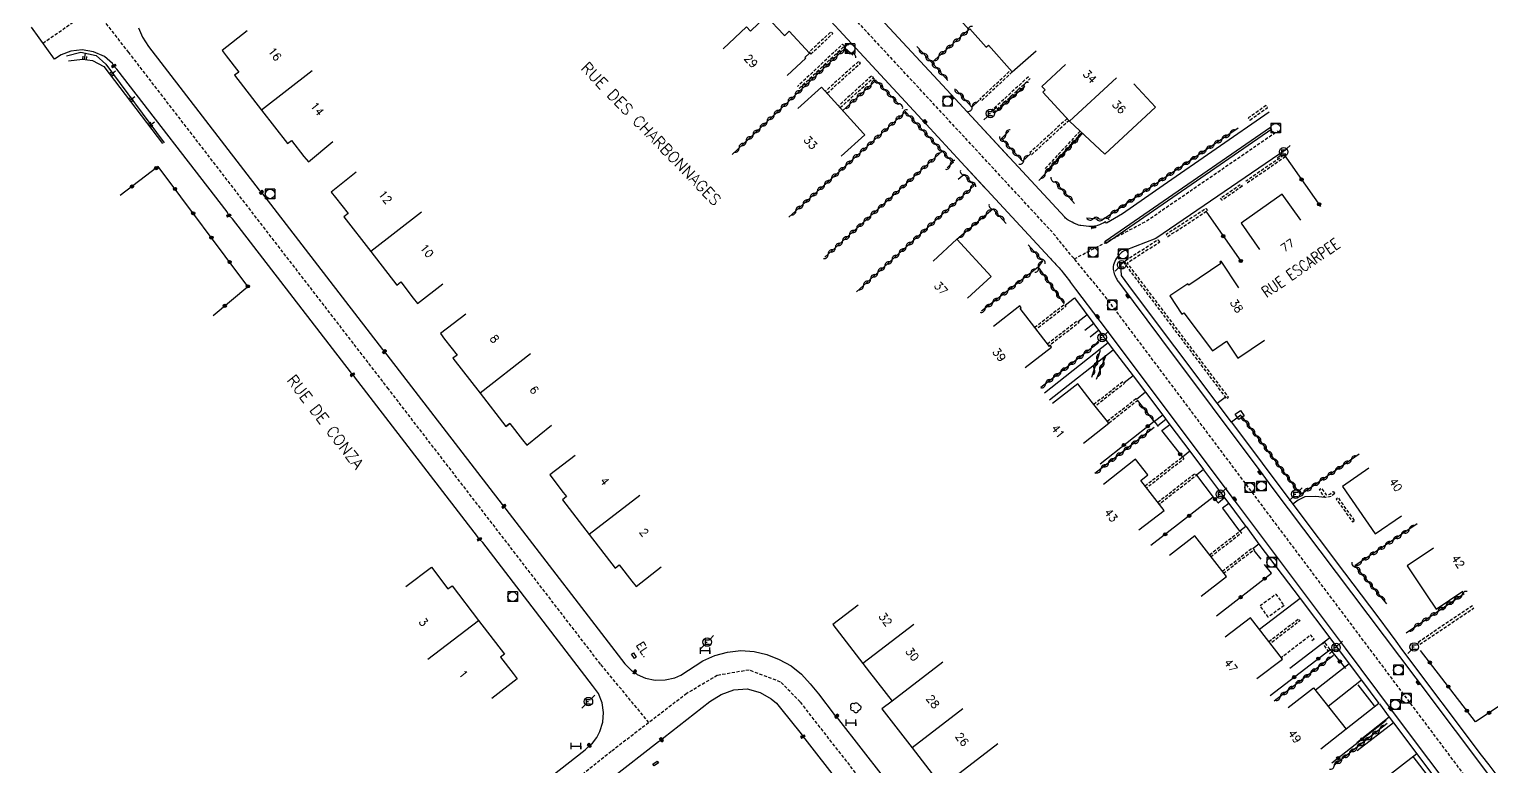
# Model space of a CAD drawing. Header units: millimetres. Extents: x 139000 to 140001, y 128999 to 130000.
# Drawn here: x 139556.3 to 139784.8, y 129116.4 to 129231.7 of the extents above; entities that cross this region are included whole.
import ezdxf
from ezdxf.enums import TextEntityAlignment as Align

# ---------------------------------------------------------------- set-up
doc = ezdxf.new("R2010")
doc.units = ezdxf.units.MM
doc.linetypes.add('DASHED', pattern=[0.75, 0.5, -0.25])
doc.layers.get('0').update_dxf_attribs({"linetype": 'CONTINUOUS'})
for name, color, linetype in [('W0001', 6, 'DASHED'), ('W0008', 7, 'CONTINUOUS'), ('W0100', 7, 'CONTINUOUS'), ('W0112', 1, 'DASHED'), ('W0211', 2, 'CONTINUOUS'), ('W0300', 7, 'CONTINUOUS'), ('W0310', 3, 'CONTINUOUS'), ('W0322', 7, 'CONTINUOUS'), ('W0400', 7, 'CONTINUOUS'), ('W0420', 7, 'CONTINUOUS'), ('W0471', 7, 'CONTINUOUS'), ('W0984', 7, 'CONTINUOUS'), ('W0989', 7, 'CONTINUOUS'), ('W0991', 7, 'CONTINUOUS'), ('W1102', 7, 'CONTINUOUS'), ('W1474', 7, 'CONTINUOUS')]:
    doc.layers.add(name, color=color, linetype=linetype)
doc.styles.get("Standard").update_dxf_attribs({"font": 'romans.shx', "width": 0.85})

# ---------------------------------------------------------------- blocks, each defined once
blk = doc.blocks.new('T420')
for p, q in [((0.75, 0.75), (-0.75, 0.75)), ((-0.75, 0.75), (-0.75, -0.75)), ((0.75, 0.75), (0.75, -0.75)), ((0.75, -0.75), (-0.75, -0.75))]:
    blk.add_line(p, q)
blk.add_ellipse((0, 0), major_axis=(-0.53, 0.53), ratio=1, start_param=3.926991, end_param=10.210176)
blk = doc.blocks.new('T400')
for p, q in [((-0.15, 0.3), (0.15, 0.3)), ((-0.15, -0.25), (-0.15, 0.3)), ((-0.15, 0.15), (0.15, 0.15)), ((-0.15, 0), (0.15, 0)), ((0.15, 0.3), (0.15, -0.25)), ((-0.15, -0.15), (0.15, -0.15)), ((-0.15, -0.25), (-0.15, -0.3)), ((-0.15, -0.3), (0.15, -0.3)), ((0.15, -0.3), (0.15, -0.25))]:
    blk.add_line(p, q)
blk = doc.blocks.new('T471')
for p, q in [((-0.333334, 0.333334), (-0.333334, -0.333334)), ((-0.333334, 0.333334), (0.333334, 0.333334)), ((-0.333334, 0), (0, 0)), ((0.500001, 0.500001), (1.000002, 1.000002)), ((-0.500001, -0.500001), (-1.000002, -1.000002)), ((-0.333334, -0.333334), (0.333334, -0.333334))]:
    blk.add_line(p, q)
blk.add_ellipse((0, 0), major_axis=(0.471405, 0.471405), ratio=1, start_param=5.4977871438, end_param=11.780972451)
blk = doc.blocks.new('t112o')
at = {"color": 0, "linetype": 'Continuous'}
for p, q in [((-0.5, 0.5), (0.5, 0.5)), ((-0.5, -0.5), (-0.5, 0.5)), ((0.5, 0.5), (0.5, -0.5)), ((0.5, -0.5), (-0.5, -0.5))]:
    blk.add_line(p, q, dxfattribs=at)
blk = doc.blocks.new('t322o')
at = {"color": 0, "linetype": 'Continuous'}
for radius in [0.25, 0.15]:
    blk.add_circle((0, 0), radius, dxfattribs=at)
blk = doc.blocks.new('t310o')
at = {"color": 0, "linetype": 'Continuous'}
for centre, start, end in [((-0.5, 0.38), 216.8699, 323.1304), ((0.5, -0.37), 36.8699, 143.1303)]:
    blk.add_arc(centre, 0.625, start, end, dxfattribs=at)
blk = doc.blocks.new('T1474')
at = {"color": 0, "linetype": 'Continuous', "flags": 128}
for points in [[(-0.75, -0.5), (-0.75, 0.5)], [(-0.75, 0), (0.75, 0)], [(0.75, 0), (0.75, -0.5), (0.75, 0.5)]]:
    blk.add_lwpolyline(points, dxfattribs=at)
blk = doc.blocks.new('T300')
for p, q in [((-0.8, 0.51), (-0.86, 0.34)), ((-0.86, 0.34), (-0.86, 0.17)), ((-0.86, 0.17), (-0.74, 0.06)), ((-0.69, 0.63), (-0.8, 0.51)), ((-0.8, -0.06), (-0.74, 0.06)), ((-0.74, 0.06), (-0.69, 0.11)), ((-0.57, 0.69), (-0.69, 0.63)), ((-0.46, 0.69), (-0.57, 0.69)), ((-0.29, 0.63), (-0.46, 0.69)), ((-0.29, 0.63), (-0.17, 0.74)), ((-0.23, 0.57), (-0.29, 0.63)), ((-0.17, 0.74), (-0.06, 0.8)), ((-0.06, 0.8), (0.06, 0.8)), ((0.06, 0.8), (0.23, 0.74)), ((0.23, 0.74), (0.34, 0.63)), ((0.34, 0.63), (0.4, 0.51)), ((0.46, 0.46), (0.34, 0.46)), ((0.4, 0.51), (0.4, 0.46)), ((0.57, 0.4), (0.46, 0.46)), ((0.57, 0.4), (0.69, 0.29)), ((0.69, 0.29), (0.74, 0.17)), ((0.74, 0.06), (0.69, -0.17)), ((0.74, 0.17), (0.74, 0.06)), ((-0.8, -0.17), (-0.8, -0.06)), ((-0.8, -0.23), (-0.8, -0.17)), ((-0.74, -0.34), (-0.8, -0.23)), ((-0.69, -0.4), (-0.74, -0.34)), ((-0.51, -0.46), (-0.69, -0.4)), ((-0.4, -0.46), (-0.51, -0.46)), ((-0.4, -0.46), (-0.34, -0.46)), ((-0.34, -0.46), (-0.34, -0.4)), ((-0.34, -0.51), (-0.34, -0.46)), ((-0.29, -0.63), (-0.34, -0.51)), ((-0.17, -0.74), (-0.29, -0.63)), ((-0.06, -0.8), (-0.17, -0.74)), ((0.06, -0.8), (-0.06, -0.8)), ((0.17, -0.74), (0.06, -0.8)), ((0.23, -0.69), (0.17, -0.74)), ((0.29, -0.46), (0.23, -0.46)), ((0.29, -0.63), (0.23, -0.69)), ((0.46, -0.4), (0.29, -0.46)), ((0.34, -0.51), (0.29, -0.63)), ((0.34, -0.51), (0.34, -0.46)), ((0.57, -0.34), (0.46, -0.4)), ((0.63, -0.29), (0.57, -0.34)), ((0.69, -0.17), (0.63, -0.29))]:
    blk.add_line(p, q)
blk = doc.blocks.new('t211o')
at = {"color": 0, "linetype": 'Continuous'}
for p, q in [((-0.29, 0.5), (-0.29, 0)), ((0, 1), (0, 0)), ((0.29, 0.5), (0.29, 0))]:
    blk.add_line(p, q, dxfattribs=at)

msp = doc.modelspace()

# ---------------------------------------------------------------- linework, layer by layer
at = {"layer": 'W0001', "flags": 128}
for points in [[(139844.07, 129047.19), (139825.15, 129061.62), (139818.81, 129066.5), (139810.28, 129075.48), (139798.9, 129090.61), (139777.81, 129118.72), (139744.76, 129162.77), (139731.75, 129180.12), (139724.34, 129190), (139716.04, 129200.06), (139704.95, 129212.06), (139649.43, 129272), (139622.57, 129301.09), (139601.54, 129323.81), (139573.29, 129351.8), (139554.11, 129370.01), (139524.1, 129398.88), (139520.12, 129404.89)], [(139719.56, 129195.79), (139730.67, 129201.59), (139751.34, 129215.78)]]:
    msp.add_lwpolyline(points, dxfattribs=at)
at = {"layer": 'W0001'}
for points in [[(139558.46, 129229.5), (139566.41, 129235.04), (139577.71, 129244.45), (139582.52, 129250.86), (139586.44, 129254.22)], [(139653.12, 129123.32), (139645.55, 129132.46), (139612.44, 129175.45), (139571.87, 129228.04), (139566.41, 129235.04)], [(139770.62, 129038.7), (139762.14, 129036.74), (139752.93, 129036.4), (139742.48, 129037.79), (139733, 129041.81), (139726.42, 129048.99), (139722.34, 129058.16), (139719.02, 129066.59), (139714.8, 129075.5), (139707.81, 129086.54), (139690.94, 129108.38), (139676.76, 129126.55), (139673.68, 129129.65), (139668.77, 129131.52), (139663.78, 129130.68), (139659.02, 129127.85), (139647.22, 129118.79), (139630.81, 129105.58)]]:
    msp.add_lwpolyline(points, dxfattribs=at)
at = {"layer": 'W0008', "flags": 128}
for points in [[(139640.17, 129277.61), (139668.57, 129246.99), (139696.41, 129216.82), (139705.56, 129206.95)], [(139709.29, 129211.8), (139699.64, 129222.2), (139672.13, 129251.89), (139655.09, 129270.27)], [(139750.45, 129216.08), (139724.57, 129198.21), (139724.36, 129198.51), (139724.42, 129198.55), (139750.25, 129216.38)], [(139741.89, 129173.21), (139728.69, 129190.86), (139726.94, 129193.17), (139726.84, 129194.94), (139727.25, 129195.27)], [(139718.14, 129188.53), (139719.63, 129189.68), (139725.66, 129181.59)], [(139721.58, 129187.05), (139720.17, 129185.96)], [(139722.62, 129185.66), (139721.23, 129184.58)], [(139723.39, 129184.63), (139722.05, 129183.56)], [(139724.88, 129182.64), (139714.9, 129174.78)], [(139715.71, 129173.76), (139725.66, 129181.59), (139728.78, 129177.53), (139727.37, 129176.43)], [(139728.78, 129177.53), (139730.69, 129174.95), (139729.27, 129173.83)], [(139730.69, 129174.95), (139733.38, 129171.34), (139734.48, 129169.84), (139733.26, 129168.89)], [(139745.61, 129171.36), (139744.12, 129170.24), (139741.89, 129173.21), (139743.16, 129174.17)], [(139733.38, 129171.34), (139732.1, 129170.37)], [(139733.88, 129170.66), (139732.61, 129169.7)], [(139734.48, 129169.84), (139737.63, 129165.72), (139736.47, 129164.82)], [(139744.12, 129170.24), (139753.73, 129157.44), (139761.77, 129146.73), (139766.97, 129139.84), (139768.9, 129137.25), (139769.81, 129136.05), (139770.71, 129134.78), (139783.16, 129118.23), (139784.32, 129116.71), (139785.26, 129115.47), (139787.01, 129113.12), (139798.44, 129097.88), (139800.43, 129095.19), (139819.2, 129071.14), (139822.71, 129068.42), (139852.36, 129056.85)], [(139737.63, 129165.72), (139739.75, 129162.87), (139738.64, 129162)], [(139739.77, 129162.84), (139743.06, 129158.44), (139742.06, 129157.61)], [(139743.06, 129158.44), (139743.73, 129157.53), (139742.74, 129156.8)], [(139743.73, 129157.53), (139746.38, 129153.97), (139745.43, 129153.23)], [(139758.74, 129158.49), (139757.24, 129158.67), (139755.57, 129158.6), (139754.57, 129158.09), (139753.73, 129157.44)], [(139746.4, 129153.95), (139748.4, 129151.22), (139747.51, 129150.54)], [(139748.4, 129151.22), (139754.85, 129142.73), (139748.52, 129137.87)], [(139754.85, 129142.73), (139759.49, 129136.55), (139753.22, 129131.74)], [(139759.49, 129136.55), (139762.53, 129132.52), (139757.24, 129128.36)], [(139762.53, 129132.52), (139764.42, 129129.93), (139759.22, 129125.84)], [(139764.42, 129129.93), (139767.16, 129126.32), (139762.03, 129122.28)], [(139767.23, 129126.23), (139768.78, 129124.16), (139763.71, 129120.14)], [(139768.78, 129124.16), (139769.45, 129123.29), (139763.78, 129118.9)], [(139769.45, 129123.29), (139773.06, 129118.44), (139767.49, 129114.11)], [(139773.06, 129118.44), (139783.72, 129104.23), (139783.33, 129103.95)]]:
    msp.add_lwpolyline(points, dxfattribs=at)
at = {"layer": 'W0008'}
for points in [[(139629.03, 129107.99), (139643.14, 129119.07), (139643.81, 129119.74), (139644.28, 129120.08), (139644.96, 129120.97), (139645.46, 129121.94), (139645.9, 129123.39), (139645.92, 129123.4), (139646.03, 129124.9), (139645.79, 129126.41), (139645.24, 129127.85), (139645.24, 129127.84), (139644.31, 129129.09), (139627.15, 129151.44), (139626.61, 129151.96), (139626.35, 129152.41), (139607.12, 129177.34), (139606.77, 129177.67), (139606.5, 129178.11), (139588.07, 129202.03), (139587.48, 129202.58), (139587.21, 129203.12), (139570.01, 129225.42), (139569.51, 129225.92), (139569.31, 129226.3), (139568.06, 129227.39), (139566.35, 129228.14), (139564.56, 129228.46), (139562.81, 129228.23), (139561.32, 129227.66), (139560.24, 129226.98), (139556.67, 129232.02)], [(139573.39, 129231.88), (139573.99, 129230.46), (139574.95, 129228.98), (139592.22, 129206.54), (139592.59, 129206.18), (139611.48, 129181.6), (139611.82, 129181.28), (139612.16, 129180.81), (139630.17, 129157.4), (139630.44, 129157.11), (139630.79, 129156.65), (139649.35, 129132.51), (139650.46, 129131.41), (139650.9, 129131.2), (139651.29, 129130.83), (139652.6, 129130.23), (139654.07, 129129.93), (139655.65, 129129.97), (139657.15, 129130.31), (139658.08, 129130.74), (139661.52, 129132.99), (139663.44, 129133.82), (139665.37, 129134.34), (139667.47, 129134.57), (139669.54, 129134.44), (139671.53, 129133.95), (139673.48, 129133.19), (139675.32, 129132.17), (139676.95, 129130.88), (139678.33, 129129.38), (139679.61, 129127.79), (139682.08, 129124.58), (139682.46, 129124.28), (139682.76, 129123.8), (139707.14, 129092.42)], [(139632.6, 129103.17), (139654.6, 129120.35), (139655.08, 129120.65), (139655.44, 129120.97), (139662.66, 129126.62), (139664.4, 129127.71), (139666.37, 129128.44), (139668.46, 129128.58), (139670.48, 129128.04), (139672.23, 129127.04), (139673.04, 129126.35), (139673.69, 129125.59), (139676.91, 129121.56), (139677.14, 129121.12), (139677.5, 129120.75), (139702.58, 129088.52)]]:
    msp.add_lwpolyline(points, dxfattribs=at)
at = {"layer": 'W0008', "flags": 128}
for points in [[(139750, 129218.7), (139733.44, 129207.27), (139727.09, 129202.85), (139724.6, 129201.36), (139724.47, 129201.59, -0.058469), (139723.19, 129200.99, -0.085038), (139722.23, 129200.84, -0.033248), (139720.61, 129200.98, -0.066885), (139719.84, 129201.21, -0.033367), (139718.61, 129201.86, -0.068066), (139718.09, 129202.29), (139702.22, 129219.44)], [(139752.68, 129212.86), (139732.29, 129198.98), (139727.47, 129197.08, 0.101802), (139726.77, 129196.62, 0.068542), (139726.02, 129195.64, 0.092881), (139725.66, 129194.59, 0.1162), (139725.73, 129193.71, 0.031814), (139726.12, 129192.75, 0.049316), (139726.46, 129192.18), (139733.2, 129183.18), (139749.03, 129162.03), (139750.45, 129160.12), (139772.94, 129130.24), (139791.19, 129105.91)], [(139702.68, 129210.09), (139715.68, 129196.01, 0.001175), (139716.33, 129195.31, -0.001077), (139717.04, 129194.54, -0.013945), (139717.66, 129193.83, -0.010601), (139718.44, 129192.84, -0.009576), (139719.15, 129191.87, 0.011112), (139719.76, 129191.04), (139723.57, 129186.06), (139745.04, 129157.44), (139761.87, 129134.95), (139769.41, 129124.9), (139791.62, 129095.28), (139792.84, 129093.68), (139807.3, 129074.4), (139807.36, 129074.43)]]:
    msp.add_lwpolyline(points, format="xyb", dxfattribs=at)
at = {"layer": 'W0100'}
msp.add_line((139631.39, 129170.06), (139630.76, 129169.58), dxfattribs=at)
at = {"layer": 'W0100', "flags": 128}
for points in [[(139703.1, 129231.62), (139700.52, 129234.52), (139703.1, 129231.62), (139703.24, 129231.74), (139705.78, 129228.87), (139706.16, 129229.2), (139709.87, 129225), (139713.61, 129228.31)], [(139664.7, 129228.61), (139668.34, 129232.04), (139668.97, 129231.37), (139671.45, 129233.72), (139674.21, 129230.79), (139674.33, 129230.67), (139675.05, 129231.35), (139678.23, 129227.96), (139677.49, 129227.27), (139677.61, 129227.15), (139674.7, 129224.42)], [(139674.21, 129230.79), (139671.45, 129233.72)], [(139728.89, 129223.15), (139732.27, 129219.47), (139724.34, 129212.16), (139718.8, 129217.32), (139714.64, 129221.84), (139715.03, 129222.19), (139714.51, 129222.75), (139718.19, 129226.14)], [(139676.39, 129219.29), (139680.1, 129222.64), (139686.64, 129215.4), (139686.84, 129215.18), (139683.13, 129211.82)], [(139754.95, 129201.81), (139752.06, 129205.89), (139745.64, 129201.35), (139748.52, 129197.27)], [(139697.54, 129195.45), (139701.21, 129198.85), (139706.58, 129193.04), (139702.9, 129189.65)], [(139745.3, 129191.28), (139742.5, 129195.43), (139742.29, 129195.28), (139742.46, 129195.04), (139737.46, 129191.66), (139737.29, 129191.91), (139734.49, 129190.02), (139736.38, 129187.15), (139736.66, 129187.36), (139741.15, 129181.42), (139743.36, 129182.91), (139745.13, 129180.28), (139749.28, 129183.07)], [(139711.91, 129178.82), (139716, 129181.99), (139715.84, 129182.25), (139715.68, 129182.11), (139711.11, 129188.02), (139711.1, 129188.03), (139711.27, 129188.15), (139711.05, 129188.42), (139706.94, 129185.24)], [(139721.03, 129167), (139724.95, 129170.09), (139722.22, 129173.57), (139720.1, 129176.25), (139716.18, 129173.16)], [(139729.66, 129153.42), (139733.61, 129156.48), (139729.97, 129161.16), (139731.06, 129162.01), (139729.15, 129164.46), (139724.12, 129160.54)], [(139765.58, 129163.06), (139761.47, 129160.23), (139766.58, 129152.81), (139770.7, 129155.65)], [(139739.39, 129143.09), (139743.34, 129146.16), (139738.41, 129152.49), (139734.47, 129149.42)], [(139775.7, 129150.59), (139771.56, 129147.8), (139774.61, 129143.26), (139776.11, 129141.03), (139780.26, 129143.83)], [(139748.11, 129130.18), (139752.08, 129133.23), (139747.1, 129139.71), (139743.14, 129136.66)], [(139752.99, 129125.68), (139756.92, 129128.77), (139762.04, 129122.27), (139758.11, 129119.18)]]:
    msp.add_lwpolyline(points, dxfattribs=at)
at = {"layer": 'W0100'}
for points in [[(139590.38, 129231.43), (139586.43, 129228.37), (139587.08, 129227.52), (139589.04, 129224.98), (139588.4, 129224.48), (139592.57, 129219.05), (139596.66, 129213.8), (139597.27, 129214.28), (139599.22, 129211.77), (139599.91, 129210.94), (139603.76, 129214.12)], [(139607.39, 129209.35), (139603.49, 129206.22), (139604.17, 129205.37), (139606.11, 129202.88), (139605.46, 129202.37), (139609.69, 129196.93), (139613.72, 129191.7), (139614.35, 129192.19), (139616.31, 129189.65), (139616.96, 129188.8), (139620.92, 129191.86)], [(139624.49, 129187.16), (139620.54, 129184.1), (139621.19, 129183.26), (139623.14, 129180.75), (139622.49, 129180.25), (139626.73, 129174.81), (139630.76, 129169.58), (139631.39, 129170.06), (139633.35, 129167.52), (139634.02, 129166.68), (139637.92, 129169.82)], [(139641.58, 129165.07), (139637.62, 129162.01), (139639.74, 129159.27), (139640.23, 129158.63), (139639.61, 129158.15), (139643.77, 129152.72), (139647.85, 129147.47), (139648.47, 129147.95), (139650.45, 129145.41), (139651.1, 129144.57), (139655.04, 129147.64)], [(139615.16, 129144.57), (139619.13, 129147.6), (139621.72, 129144.21), (139622.37, 129144.71), (139626.52, 129139.27), (139630.57, 129134.03), (139629.93, 129133.53), (139631.89, 129130.99), (139632.53, 129130.16), (139628.59, 129127.09)], [(139685.82, 129141.68), (139681.86, 129138.63), (139686.56, 129132.54), (139687.6, 129131.19), (139691.1, 129126.65), (139689.53, 129125.44), (139694.22, 129119.35), (139698.92, 129113.27), (139699.71, 129113.88), (139700.39, 129113), (139704.23, 129108.02), (139708.95, 129101.95), (139710.52, 129103.18), (139714.85, 129097.74), (139712.59, 129095.54), (139717.39, 129089.43), (139721.32, 129092.52)], [(139651.14, 129133.54), (139650.86, 129133.32), (139650.42, 129133.98), (139650.71, 129134.21), (139651.14, 129133.54)], [(139653.94, 129116.53), (139653.73, 129116.81), (139654.4, 129117.29), (139654.61, 129117), (139653.94, 129116.53)]]:
    msp.add_lwpolyline(points, dxfattribs=at)
at = {"layer": 'W0112', "flags": 128}
for points in [[(139678.4, 129227.78), (139681.84, 129231.01), (139681.56, 129231.3), (139678.13, 129228.07)], [(139746.99, 129217.48), (139749.76, 129219.43), (139749.53, 129219.75), (139746.76, 129217.81)], [(139752.57, 129211.74), (139746.62, 129207.65), (139746.4, 129207.98), (139752.34, 129212.07)], [(139745.81, 129207.14), (139742.66, 129204.94), (139742.43, 129205.27), (139745.58, 129207.47)], [(139740.41, 129203.35), (139740.19, 129203.68), (139733.94, 129199.6), (139734.16, 129199.27)], [(139732.92, 129198.44), (139732.7, 129198.78), (139727.25, 129195.27), (139743.35, 129173.93), (139743.67, 129174.17), (139727.83, 129195.16)], [(139760.27, 129159.11), (139759.68, 129158.64), (139758.74, 129158.49), (139757.86, 129159.72), (139758.18, 129159.96), (139758.92, 129158.93), (139759.51, 129159.02), (139760.02, 129159.43)], [(139763.36, 129154.91), (139760.8, 129158.48), (139760.48, 129158.25), (139763.04, 129154.68)], [(139748.59, 129141.6), (139751.05, 129143.38), (139752.35, 129141.59), (139749.88, 129139.81)], [(139758.7, 129135.87), (139758.38, 129135.63), (139759.22, 129134.49), (139759.54, 129134.73)]]:
    msp.add_lwpolyline(points, close=True, dxfattribs=at)
for points in [[(139676.58, 129222.42), (139683.65, 129229.06), (139683.38, 129229.35), (139676.31, 129222.71)], [(139680.96, 129221.68), (139686.17, 129226.39), (139685.9, 129226.68), (139680.69, 129221.98)], [(139683.01, 129219.42), (139688.21, 129224.11), (139687.94, 129224.41), (139682.74, 129219.71)], [(139709.87, 129225), (139705.08, 129220.49), (139704.82, 129220.79), (139709.64, 129225.26)], [(139712.41, 129224.26), (139706.64, 129218.95), (139706.91, 129218.65), (139712.68, 129223.97)], [(139718.44, 129217.72), (139712.65, 129212.39), (139712.92, 129212.1), (139718.71, 129217.43)], [(139720.48, 129215.76), (139715.01, 129209.89), (139715.3, 129209.62), (139720.77, 129215.48)], [(139713.38, 129185.09), (139718.02, 129188.68), (139718.27, 129188.36), (139713.62, 129184.77)], [(139715.38, 129182.51), (139720.04, 129186.12), (139720.29, 129185.8), (139715.62, 129182.19)], [(139722.62, 129173.06), (139727.19, 129176.66), (139727.43, 129176.35), (139722.86, 129172.75)], [(139724.71, 129170.41), (139729.19, 129173.94), (139729.44, 129173.62), (139724.95, 129170.09)], [(139730.63, 129160.31), (139736.46, 129164.84), (139736.7, 129164.52), (139730.88, 129159.99)], [(139732.62, 129157.75), (139738.43, 129162.27), (139738.68, 129161.96), (139732.86, 129157.44)], [(139740.7, 129149.55), (139745.43, 129153.23), (139745.68, 129152.92), (139740.94, 129149.23)], [(139742.7, 129146.97), (139747.43, 129150.65), (139747.67, 129150.33), (139742.95, 129146.66)], [(139781.78, 129141.57), (139773.06, 129135.7), (139773.28, 129135.37), (139782, 129141.24)], [(139749.96, 129135.98), (139754.59, 129139.53), (139754.83, 129139.22), (139750.21, 129135.67)], [(139756.7, 129136.13), (139757.02, 129136.38), (139756.53, 129137), (139751.91, 129133.45)]]:
    msp.add_lwpolyline(points, dxfattribs=at)
at = {"layer": 'W0211'}
for points in [[(139562.13, 129227.5), (139564.36, 129228.11), (139566.76, 129227.57), (139568.27, 129226.22), (139577.4, 129213.9)], [(139562.42, 129226.75), (139564.65, 129226.99), (139566.2, 129226.8), (139567.97, 129225.85), (139577.15, 129213.8)]]:
    msp.add_lwpolyline(points, dxfattribs=at)
at = {"layer": 'W0310', "flags": 128}
for points in [[(139697.3, 129226.47), (139703.11, 129231.61)], [(139666.11, 129212.12), (139683.79, 129228.73), (139684.97, 129227.65)], [(139694.98, 129228.96), (139697.3, 129226.47), (139699.82, 129223.64)], [(139683.41, 129218.97), (139688.59, 129223.66), (139692.2, 129219.89)], [(139704.72, 129220.58), (139703.58, 129219.49), (139701.05, 129222.24)], [(139707.2, 129218.71), (139711.82, 129222.8)], [(139674.98, 129202.31), (139693.21, 129218.79), (139698.93, 129212.63), (139700.61, 129210.86), (139699.71, 129210.03)], [(139745.15, 129216.2), (139724.07, 129201.96), (139721.5, 129202.14)], [(139712.79, 129212.25), (139711.47, 129211.07), (139708.21, 129214.58), (139709.36, 129215.72)], [(139714.02, 129208.05), (139720.87, 129215.4)], [(139698.93, 129212.63), (139680.62, 129196.07)], [(139685.53, 129190.63), (139703.95, 129207.27), (139702.37, 129208.96), (139701.45, 129208.17)], [(139719.6, 129204.46), (139716.56, 129207.85)], [(139701.21, 129198.85), (139706.85, 129203.63), (139708.92, 129201.33)], [(139712.36, 129197.97), (139714.6, 129195.47), (139713.94, 129194.48), (139717.92, 129188.83)], [(139713.94, 129194.48), (139705.09, 129187.63)], [(139723.4, 129182.7), (139714.33, 129175.69)], [(139723.62, 129181.44), (139722.24, 129177.24)], [(139723.04, 129176.96), (139724.57, 129180.75)], [(139729.41, 129173.69), (139732.1, 129170.26)], [(139764.07, 129165.26), (139754.94, 129158.97), (139745.71, 129171.24)], [(139732.03, 129169.42), (139722.79, 129162.25)], [(139773.16, 129154.37), (139763.42, 129147.81), (139768.36, 129141.88)], [(139771.43, 129137.36), (139780.5, 129143.47)], [(139760.08, 129133.81), (139750.8, 129126.68)], [(139768.45, 129123.15), (139760.13, 129116.6)]]:
    msp.add_lwpolyline(points, dxfattribs=at)
at = {"layer": 'W0322', "flags": 128}
for points in [[(139752.34, 129212.07), (139758.04, 129203.99)], [(139740.11, 129203.23), (139745.71, 129195.28)], [(139723.59, 129163.75), (139732.06, 129170.43), (139732.69, 129169.59)], [(139733.19, 129168.98), (139736.48, 129164.77)], [(139738.66, 129162), (139741.28, 129158.56), (139742.08, 129157.58)], [(139741.28, 129158.56), (139731.54, 129150.99)], [(139742.72, 129156.83), (139745.38, 129153.22)], [(139747.62, 129150.23), (139748.69, 129148.85)], [(139741.81, 129139.98), (139750.36, 129146.64), (139749.3, 129148.02)], [(139750.16, 129127.52), (139759.54, 129134.73), (139761.94, 129131.77)], [(139792.28, 129130.11), (139782.24, 129123.43), (139773.68, 129134.57)], [(139763.85, 129129.19), (139766.4, 129125.95)], [(139768.28, 129123.62), (139759.83, 129116.98)], [(139780.33, 129107.89), (139778.03, 129110.83), (139772.5, 129118.01)]]:
    msp.add_lwpolyline(points, dxfattribs=at)
at = {"layer": 'W0322'}
msp.add_lwpolyline([(139585.03, 129186.92), (139590.48, 129191.49), (139576.46, 129210.2), (139570.53, 129205.7)], dxfattribs=at)
at = {"layer": 'W1102'}
for p, q in [((139600.5, 129225.15), (139592.57, 129219.05)), ((139617.58, 129203.07), (139609.69, 129196.93)), ((139634.62, 129180.95), (139626.73, 129174.81)), ((139651.7, 129158.8), (139643.77, 129152.72)), ((139618.57, 129133.21), (139626.52, 129139.27)), ((139694.48, 129138.66), (139686.56, 129132.54)), ((139699.02, 129132.75), (139691.1, 129126.65)), ((139702.14, 129125.45), (139694.22, 129119.35)), ((139707.62, 129120), (139699.71, 129113.88))]:
    msp.add_line(p, q, dxfattribs=at)
at = {"layer": 'W1102', "flags": 128}
msp.add_lwpolyline([(139718.8, 129217.32), (139726.16, 129224.1)], dxfattribs=at)

# ---------------------------------------------------------------- block references
at = {"layer": 'W0112', "rotation": 303.7375745116752}
msp.add_blockref('t112o', (139745.42, 129171.4), dxfattribs=at)
at = {"layer": 'W0211'}
for p, rotation in [((139564.91, 129226.96), 353.0301571970588), ((139568.99, 129224.5), 307.3191476116771), ((139572.02, 129220.52), 307.3191476116771), ((139575.06, 129216.55), 307.3191476116771)]:
    msp.add_blockref('t211o', p, dxfattribs=dict(at, rotation=rotation))
at = {"layer": 'W0300'}
msp.add_blockref('T300', (139685.47, 129125.62), dxfattribs=at)
at = {"layer": 'W0310'}
for p, rotation in [((139702.92, 129231.44), 41.49983419163445), ((139700.67, 129229.45), 41.49983419163445), ((139701.79, 129230.45), 41.49983419163445), ((139682.51, 129227.53), 43.22618926145516), ((139683.6, 129228.55), 43.22618926145516), ((139684.7, 129227.89), 317.4673640619906), ((139696, 129227.86), 312.9254286986403), ((139697.02, 129226.77), 312.9254286986403), ((139698.42, 129227.46), 41.49983419163445), ((139699.55, 129228.46), 41.49983419163445), ((139679.23, 129224.44), 43.22618926145516), ((139680.32, 129225.47), 43.22618926145516), ((139681.42, 129226.5), 43.22618926145516), ((139698.03, 129225.65), 311.7719034181873), ((139699.03, 129224.53), 311.7719034181873), ((139677.04, 129222.39), 43.22618926145516), ((139678.14, 129223.42), 43.22618926145516), ((139687.86, 129223), 42.10607735981491), ((139688.95, 129223.28), 313.7551153578171), ((139689.98, 129222.2), 313.7551153578171), ((139711.69, 129222.68), 41.49983419158199), ((139674.86, 129220.33), 43.22618926145516), ((139675.95, 129221.36), 43.22618926145516), ((139684.52, 129219.98), 42.10607735981491), ((139685.63, 129220.99), 42.10607735981491), ((139686.75, 129221.99), 42.10607735981491), ((139691.02, 129221.12), 313.7551153578171), ((139692.06, 129220.03), 313.7551153578171), ((139701.59, 129221.65), 132.7134586714994), ((139702.61, 129220.55), 132.7134586714994), ((139709.45, 129220.69), 41.49983419158199), ((139710.57, 129221.69), 41.49983419158199), ((139672.67, 129218.28), 43.22618926145516), ((139673.76, 129219.31), 43.22618926145516), ((139692.78, 129218.4), 42.10607735989331), ((139693.84, 129218.11), 312.9010316014499), ((139703.63, 129219.54), 223.6173305164049), ((139708.32, 129219.7), 41.49983419158199), ((139670.49, 129216.23), 43.22618926145516), ((139671.58, 129217.25), 43.22618926145516), ((139689.44, 129215.38), 42.10607735989331), ((139690.56, 129216.39), 42.10607735989331), ((139691.67, 129217.4), 42.10607735989331), ((139694.86, 129217.01), 312.9010316014499), ((139695.88, 129215.91), 312.9010316014499), ((139667.21, 129213.14), 43.22618926145516), ((139668.3, 129214.17), 43.22618926145516), ((139669.39, 129215.2), 43.22618926145516), ((139687.22, 129213.37), 42.10607735989331), ((139688.33, 129214.38), 42.10607735989331), ((139696.9, 129214.81), 312.9010316014499), ((139697.92, 129213.71), 312.9010316014499), ((139708.59, 129214.16), 132.8503660643446), ((139708.87, 129215.24), 44.98876645214083), ((139709.61, 129213.06), 132.8503660643446), ((139719.13, 129213.54), 46.97016280664355), ((139720.16, 129214.63), 46.97016280664355), ((139741.42, 129213.68), 214.0389297066401), ((139742.66, 129214.52), 214.0389297066401), ((139743.9, 129215.36), 214.0389297066401), ((139684.99, 129211.36), 42.10607735989331), ((139686.11, 129212.37), 42.10607735989331), ((139697.82, 129211.62), 222.106077359874), ((139698.94, 129212.61), 313.4893607238706), ((139699.98, 129211.53), 313.4893607238706), ((139710.63, 129211.96), 132.8503660643446), ((139711.67, 129211.25), 221.7577956308338), ((139717.09, 129211.34), 46.97016280664355), ((139718.11, 129212.44), 46.97016280664355), ((139737.69, 129211.16), 214.0389297066401), ((139738.93, 129212), 214.0389297066401), ((139740.17, 129212.84), 214.0389297066401), ((139682.77, 129209.35), 42.10607735989331), ((139683.88, 129210.36), 42.10607735989331), ((139694.48, 129208.6), 222.106077359874), ((139695.59, 129209.61), 222.106077359874), ((139696.71, 129210.61), 222.106077359874), ((139700.17, 129210.47), 222.6462839920316), ((139702.46, 129208.86), 133.1661806583695), ((139715.04, 129209.15), 46.97016280664355), ((139716.06, 129210.25), 46.97016280664355), ((139733.96, 129208.64), 214.0389297066401), ((139735.2, 129209.48), 214.0389297066401), ((139736.45, 129210.32), 214.0389297066401), ((139679.43, 129206.33), 42.10607735989331), ((139680.54, 129207.34), 42.10607735989331), ((139681.65, 129208.34), 42.10607735989331), ((139692.26, 129206.59), 222.106077359874), ((139693.37, 129207.6), 222.106077359874), ((139703.34, 129206.72), 42.10607735993591), ((139703.49, 129207.77), 133.1661806583695), ((139716.6, 129207.81), 131.8370170188969), ((139717.6, 129206.69), 131.8370170188969), ((139731.47, 129206.96), 214.0389297066401), ((139732.72, 129207.8), 214.0389297066401), ((139677.2, 129204.32), 42.10607735989331), ((139678.32, 129205.33), 42.10607735989331), ((139690.03, 129204.58), 222.106077359874), ((139691.14, 129205.59), 222.106077359874), ((139701.11, 129204.71), 42.10607735993591), ((139702.23, 129205.71), 42.10607735993591), ((139718.6, 129205.58), 131.8370170188969), ((139727.75, 129204.44), 214.0389297066401), ((139728.99, 129205.28), 214.0389297066401), ((139730.23, 129206.12), 214.0389297066401), ((139676.09, 129203.32), 42.10607735989331), ((139687.8, 129202.57), 222.106077359874), ((139688.92, 129203.57), 222.106077359874), ((139697.78, 129201.69), 42.10607735993591), ((139698.89, 129202.7), 42.10607735993591), ((139700, 129203.7), 42.10607735993591), ((139704.64, 129201.76), 40.32468772045626), ((139705.79, 129202.73), 40.32468772045626), ((139706.92, 129203.55), 312.0297543642037), ((139707.93, 129202.44), 312.0297543642037), ((139725.26, 129202.76), 214.0389297066401), ((139726.5, 129203.6), 214.0389297066401), ((139684.47, 129199.55), 222.106077359874), ((139685.58, 129200.56), 222.106077359874), ((139686.69, 129201.56), 222.106077359874), ((139695.55, 129199.68), 42.10607735993591), ((139696.66, 129200.69), 42.10607735993591), ((139702.36, 129199.82), 40.32468772045626), ((139703.5, 129200.79), 40.32468772045626), ((139722.51, 129202.07), 175.9712805500006), ((139724.01, 129201.96), 175.9712805500006), ((139682.24, 129197.54), 222.106077359874), ((139683.35, 129198.55), 222.106077359874), ((139693.32, 129197.67), 42.10607735993591), ((139694.44, 129198.67), 42.10607735993591), ((139681.13, 129196.53), 222.106077359874), ((139691.1, 129195.66), 42.10607735993591), ((139692.21, 129196.66), 42.10607735993591), ((139713.36, 129196.85), 311.9685253847118), ((139714.36, 129195.74), 311.9685253847118), ((139687.76, 129192.64), 42.10607735993591), ((139688.87, 129193.65), 42.10607735993591), ((139689.99, 129194.65), 42.10607735993591), ((139711.57, 129192.64), 217.7330927979205), ((139712.76, 129193.56), 217.7330927979205), ((139713.97, 129194.52), 236.2909408501152), ((139714.78, 129193.29), 305.1638030814519), ((139686.65, 129191.63), 42.10607735993591), ((139709.2, 129190.81), 217.7330927979205), ((139710.38, 129191.72), 217.7330927979205), ((139715.64, 129192.07), 305.1638030814519), ((139716.5, 129190.84), 305.1638030814519), ((139705.64, 129188.05), 217.7330927979205), ((139706.82, 129188.97), 217.7330927979205), ((139708.01, 129189.89), 217.7330927979205), ((139717.37, 129189.61), 305.1638030814519), ((139722.22, 129181.79), 217.7330927978892), ((139718.66, 129179.03), 217.7330927978892), ((139719.84, 129179.95), 217.7330927978892), ((139721.03, 129180.87), 217.7330927978892), ((139722.68, 129178.59), 251.8213535742323), ((139723.15, 129180.01), 251.8213535742323), ((139724.16, 129179.74), 68.01679630173287), ((139716.28, 129177.2), 217.7330927978892), ((139717.47, 129178.11), 217.7330927978892), ((139723.6, 129178.35), 68.01679630173287), ((139715.1, 129176.28), 217.7330927978892), ((139730.34, 129172.51), 308.1625713260472), ((139731.26, 129171.33), 308.1625713260472), ((139746.27, 129170.48), 126.9592083581349), ((139729.66, 129167.58), 217.8614122554488), ((139730.84, 129168.5), 217.8614122554488), ((139747.18, 129169.28), 126.9592083581349), ((139748.08, 129168.09), 126.9592083581349), ((139727.29, 129165.74), 217.8614122554488), ((139728.47, 129166.66), 217.8614122554488), ((139748.98, 129166.89), 126.9592083581349), ((139749.88, 129165.69), 126.9592083581349), ((139723.74, 129162.98), 217.8614122554488), ((139724.92, 129163.9), 217.8614122554488), ((139726.1, 129164.82), 217.8614122554488), ((139750.78, 129164.49), 126.9592083581349), ((139751.69, 129163.29), 126.9592083581349), ((139761.6, 129163.56), 214.5759631831137), ((139762.83, 129164.41), 214.5759631831137), ((139752.59, 129162.09), 126.9592083581349), ((139753.49, 129160.89), 126.9592083581349), ((139757.89, 129161), 214.5759631831137), ((139759.13, 129161.85), 214.5759631831137), ((139760.36, 129162.71), 214.5759631831137), ((139754.39, 129159.7), 126.9592083581349), ((139755.42, 129159.3), 214.5759631831137), ((139756.66, 129160.15), 214.5759631831137), ((139769.43, 129151.85), 213.9559948419652), ((139770.67, 129152.69), 213.9559948419652), ((139771.91, 129153.53), 213.9559948419652), ((139765.69, 129149.34), 213.9559948419652), ((139766.94, 129150.18), 213.9559948419652), ((139768.18, 129151.02), 213.9559948419652), ((139763.59, 129147.61), 309.8242819519133), ((139764.45, 129148.5), 213.9559948419652), ((139764.55, 129146.46), 309.8242819519133), ((139765.51, 129145.31), 309.8242819519133), ((139766.47, 129144.15), 309.8242819519133), ((139767.43, 129143), 309.8242819519133), ((139778.9, 129142.39), 33.95599484207536), ((139780.14, 129143.23), 33.95599484207536), ((139776.41, 129140.71), 33.95599484207536), ((139777.65, 129141.55), 33.95599484207536), ((139772.68, 129138.2), 33.95599484207536), ((139773.92, 129139.04), 33.95599484207536), ((139775.17, 129139.87), 33.95599484207536), ((139756.52, 129131.07), 217.5162833974967), ((139757.71, 129131.98), 217.5162833974967), ((139758.9, 129132.89), 217.5162833974967), ((139754.14, 129129.24), 217.5162833974967), ((139755.33, 129130.15), 217.5162833974967), ((139751.76, 129127.41), 217.5162833974967), ((139752.95, 129128.32), 217.5162833974967), ((139767.27, 129122.22), 218.1903774756144), ((139763.74, 129119.44), 218.1903774756144), ((139764.92, 129120.36), 218.1903774756144), ((139766.09, 129121.29), 218.1903774756144), ((139761.38, 129117.58), 218.1903774756144), ((139762.56, 129118.51), 218.1903774756144), ((139760.2, 129116.65), 218.1903774756144)]:
    msp.add_blockref('t310o', p, dxfattribs=dict(at, rotation=rotation))
at = {"layer": 'W0322'}
for p, rotation in [((139576.15, 129209.97), 217.1730962148627), ((139572.37, 129207.1), 217.1730962148627), ((139579.08, 129206.71), 126.8267285300782), ((139755.08, 129208.19), 305.2261360411451), ((139581.93, 129202.91), 126.8267285300782), ((139757.82, 129204.31), 305.2261360411451), ((139584.77, 129199.11), 126.8267285300782), ((139742.84, 129199.34), 305.2261360411832), ((139587.62, 129195.3), 126.8267285300782), ((139745.58, 129195.46), 305.2261360411832), ((139590.47, 129191.5), 126.8267285300782), ((139586.85, 129188.45), 39.99113297541562), ((139731.05, 129169.63), 38.22800658963526), ((139727.32, 129166.69), 38.22800658963526), ((139736.11, 129165.24), 307.9590593007401), ((139741.55, 129158.23), 309.4660946039333), ((139737.53, 129155.64), 217.8614122555013), ((139733.78, 129152.73), 217.8614122555013), ((139749.31, 129145.81), 37.89323055690519), ((139745.56, 129142.9), 37.89323055690519), ((139757.69, 129133.31), 37.51628339747635), ((139761.07, 129132.85), 309.0990391414098), ((139775.12, 129132.7), 127.527295792632), ((139753.93, 129130.42), 37.51628339747635), ((139778.01, 129128.93), 127.527295792632), ((139780.91, 129125.17), 127.527295792632), ((139784.37, 129124.85), 213.6585408415267), ((139764.54, 129120.69), 218.1903774756419), ((139760.81, 129117.75), 218.1903774756419)]:
    msp.add_blockref('t322o', p, dxfattribs=dict(at, rotation=rotation))
at = {"layer": 'W0400'}
for p, rotation in [((139569.51, 129225.92), 298.4253141656139), ((139700.5, 129221.05), 222.8857235119794), ((139696.24, 129217.23), 42.70238463580007), ((139592.59, 129206.18), 134.8649194195415), ((139587.48, 129202.58), 296.3509930369115), ((139722.55, 129200.74), 278.7246418896425), ((139727.93, 129189.97), 216.7963694057296), ((139723.21, 129186.78), 37.46991327531), ((139611.82, 129181.28), 137.7866494659615), ((139606.77, 129177.67), 301.4319433920394), ((139748.56, 129162.4), 36.81725245812771), ((139630.44, 129157.11), 312.3548104844637), ((139744.59, 129158.29), 36.86706363372721), ((139626.61, 129151.96), 299.8034230798119), ((139650.9, 129131.2), 154.0600712878866), ((139773.29, 129129.53), 216.867615137784), ((139768.97, 129125.49), 36.66371299039647), ((139682.46, 129124.28), 142.0101439987337), ((139655.08, 129120.65), 32.15767769003492), ((139677.14, 129121.12), 297.7218082567975), ((139643.81, 129119.74), 215.7506307662284)]:
    msp.add_blockref('T400', p, dxfattribs=dict(at, rotation=rotation))
at = {"layer": 'W0420'}
for p in [(139684.52, 129228.63), (139699.76, 129220.42), (139751.04, 129216.21), (139593.94, 129205.94), (139722.49, 129196.8), (139727.18, 129196.54), (139725.49, 129188.57), (139746.97, 129160.03), (139748.81, 129160.26), (139750.4, 129148.36), (139631.82, 129142.98), (139770.2, 129131.53), (139771.44, 129127.12), (139769.72, 129126.11)]:
    msp.add_blockref('T420', p, dxfattribs=at)
at = {"layer": 'W0471'}
for p in [(139706.46, 129218.51), (139752.28, 129212.51), (139726.97, 129194.87), (139723.93, 129183.51), (139742.38, 129159.01), (139754.16, 129159), (139662.23, 129135.9), (139760.46, 129135.04), (139772.68, 129135.13), (139643.66, 129126.59)]:
    msp.add_blockref('T471', p, dxfattribs=at)
at = {"layer": 'W1474'}
for p in [(139661.9, 129134.57), (139684.67, 129123.3), (139641.71, 129119.65)]:
    msp.add_blockref('T1474', p, dxfattribs=at)

# ---------------------------------------------------------------- texts
at = {"layer": 'W0984'}
msp.add_text('EL.', height=1.25, rotation=303.2131, dxfattribs=at).set_placement((139652.28, 129134.73), align=Align.MIDDLE)
at = {"layer": 'W0989'}
for s, rotation, p in [('RUE DES CHARBONNAGES', 314.1814, (139653.47, 129215.33)), ('RUE DE CONZA', 307.6115, (139602.57, 129170.31))]:
    msp.add_text(s, height=1.75, rotation=rotation, dxfattribs=at).set_placement(p, align=Align.MIDDLE)
at = {"layer": 'W0989', "width": 0.8}
msp.add_text('RUE ESCARPEE', height=1.75, rotation=34.6124, dxfattribs=at).set_placement((139754.94, 129194.39), align=Align.MIDDLE)
at = {"layer": 'W0991'}
for s, rotation, p in [('16', 307.6013, (139594.67, 129227.8)), ('29', 313.2792, (139669.07, 129226.7)), ('34', 313.9505, (139721.99, 129224.29)), ('14', 307.8735, (139601.3, 129219.23)), ('36', 313.9505, (139726.57, 129219.52)), ('33', 312.5441, (139678.36, 129213.97)), ('12', 307.851, (139611.94, 129205.44)), ('10', 307.6419, (139618.44, 129197.05)), ('77', 35.2261, (139752.89, 129197.9)), ('37', 312.721, (139698.75, 129191.19)), ('38', 303.997, (139744.94, 129188.43)), ('8', 307.8881, (139629, 129183.29)), ('39', 307.7331, (139707.85, 129180.79)), ('6', 307.6457, (139635.2, 129175.29)), ('41', 308.228, (139717.03, 129168.84)), ('4', 307.445, (139646.21, 129161.05)), ('40', 304.576, (139769.79, 129160.49)), ('43', 307.8614, (139725.32, 129155.73)), ('2', 307.8689, (139652.38, 129153.04)), ('42', 304.576, (139779.53, 129148.49)), ('3', 307.3258, (139617.91, 129139.02)), ('32', 307.6924, (139690.08, 129139.44)), ('30', 307.5985, (139694.27, 129134)), ('47', 307.5163, (139744.04, 129132.21)), ('1', 307.6952, (139624.14, 129130.9)), ('28', 307.595, (139697.48, 129126.59)), ('26', 307.7369, (139702.04, 129120.69)), ('49', 307.5163, (139754.01, 129121.16))]:
    msp.add_text(s, height=1.25, rotation=rotation, dxfattribs=at).set_placement(p, align=Align.MIDDLE)

doc.saveas('drawing.dxf')
